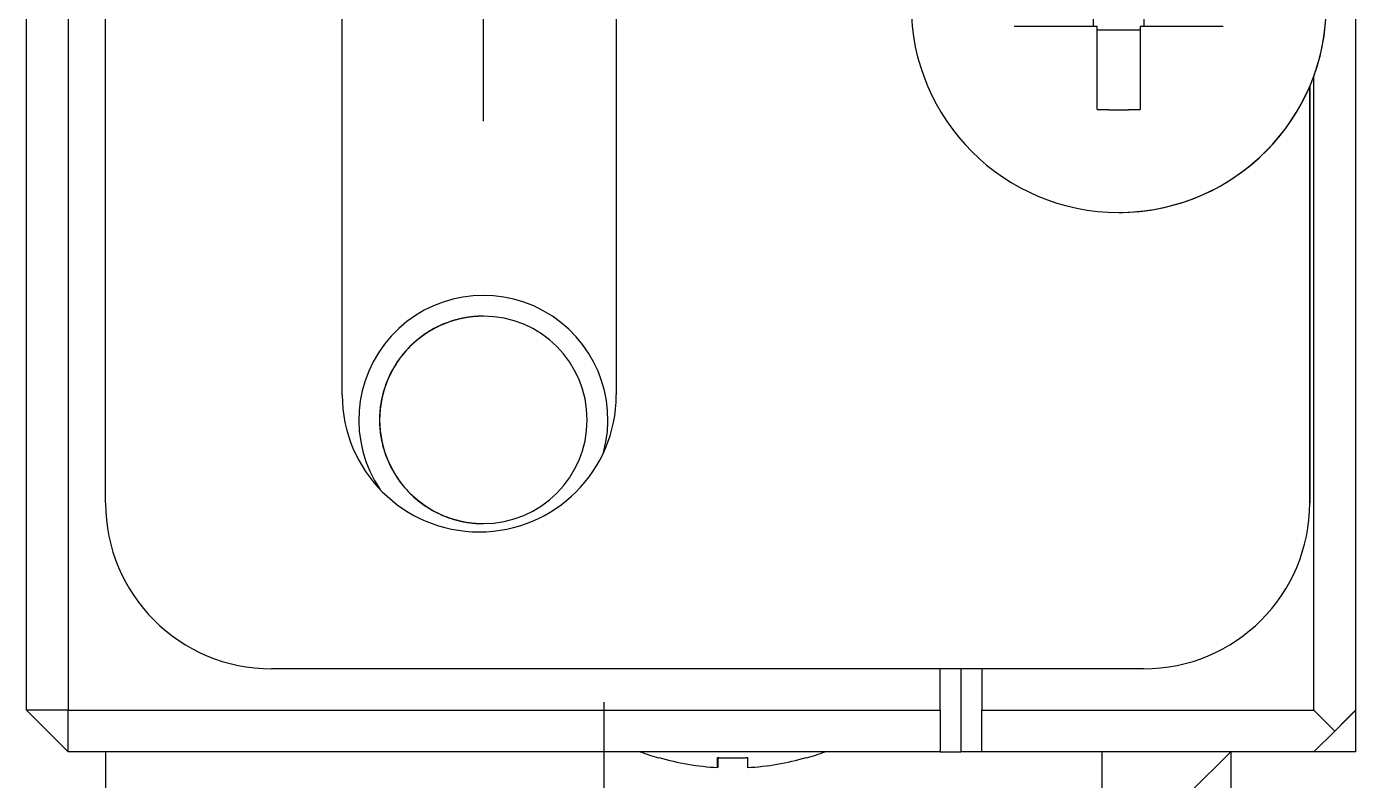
# Model space of a CAD drawing. Extents: x 81 to 317, y 60 to 277.
# Drawn here: x 216.91 to 232.91, y 118.27 to 127.36 of the extents above; entities that cross this region are included whole.
import ezdxf

# ---------------------------------------------------------------- set-up
doc = ezdxf.new("R2010")
doc.units = 0
doc.linetypes.add('CENTER', pattern=[2, 1.25, -0.25, 0.25, -0.25])
doc.layers.get('0').update_dxf_attribs({"linetype": 'CONTINUOUS'})
doc.layers.add('CENTER', color=1, linetype='CENTER')

msp = doc.modelspace()

# ---------------------------------------------------------------- linework, layer by layer
at = {"color": 7, "linetype": 'CONTINUOUS'}
for p, q in [((216.909, 119.116), (216.909, 158.116)), ((232.909, 157.616), (232.909, 118.616)), ((217.409, 132.57), (217.409, 119.116)), ((217.859, 121.616), (217.859, 130.542)), ((220.709, 122.916), (220.709, 127.914)), ((220.709, 122.916), (220.709, 127.914)), ((224.009, 127.879), (224.009, 122.916)), ((229.757, 127.356), (229.757, 127.876)), ((230.36, 127.876), (230.36, 127.356)), ((229.799, 127.356), (228.8, 127.356)), ((229.799, 127.314), (229.799, 127.356)), ((229.799, 126.357), (229.799, 127.356)), ((230.319, 127.314), (229.799, 127.314)), ((229.799, 126.357), (229.799, 127.314)), ((231.317, 127.356), (230.319, 127.356)), ((230.319, 127.356), (230.319, 126.357)), ((232.409, 119.116), (232.409, 126.763)), ((232.359, 121.616), (232.359, 126.636)), ((232.359, 126.636), (232.359, 121.616)), ((230.359, 119.616), (219.859, 119.616)), ((227.909, 119.116), (227.909, 119.616)), ((228.159, 119.616), (228.159, 118.616)), ((228.409, 119.616), (228.409, 119.116)), ((217.409, 118.616), (216.909, 119.116)), ((217.409, 119.116), (216.909, 119.116)), ((217.409, 119.116), (227.909, 119.116)), ((217.409, 118.616), (217.409, 119.116)), ((227.909, 119.116), (227.909, 118.616)), ((228.409, 119.116), (232.409, 119.116)), ((228.409, 118.616), (228.409, 119.116)), ((232.409, 119.116), (232.659, 118.866)), ((232.559, 118.766), (232.909, 119.116)), ((232.909, 119.115), (232.559, 118.766)), ((232.659, 118.866), (232.909, 119.116)), ((232.909, 119.115), (232.66, 118.866)), ((232.659, 118.866), (232.409, 118.616)), ((232.41, 118.616), (232.66, 118.866)), ((232.559, 118.766), (232.559, 118.766)), ((232.559, 118.766), (232.559, 118.766)), ((221.209, 118.616), (217.409, 118.616)), ((217.86, 118.616), (217.86, 112.416)), ((227.909, 118.616), (221.209, 118.616)), ((221.209, 118.616), (221.209, 118.616)), ((227.91, 118.616), (228.159, 118.616)), ((228.409, 118.616), (228.159, 118.616)), ((231.209, 118.616), (228.409, 118.616)), ((229.86, 112.416), (229.86, 118.616)), ((230.909, 118.116), (231.409, 118.616)), ((231.409, 118.616), (231.209, 118.616)), ((231.209, 118.616), (231.209, 118.616)), ((231.409, 118.616), (231.409, 84.616)), ((232.909, 118.616), (231.409, 118.616)), ((224.523, 118.546), (224.52, 118.542)), ((224.52, 118.542), (224.523, 118.546)), ((224.523, 118.546), (224.52, 118.542)), ((224.52, 118.542), (224.523, 118.546)), ((224.523, 118.546), (224.521, 118.542)), ((224.521, 118.542), (224.523, 118.546)), ((224.523, 118.546), (224.521, 118.542)), ((224.521, 118.542), (224.523, 118.546)), ((225.229, 118.426), (225.229, 118.546)), ((225.229, 118.426), (225.229, 118.546)), ((225.229, 118.426), (225.229, 118.546)), ((225.229, 118.426), (225.229, 118.546)), ((225.229, 118.546), (225.229, 118.426)), ((225.229, 118.426), (225.229, 118.546)), ((225.229, 118.546), (225.229, 118.426)), ((225.229, 118.426), (225.229, 118.546)), ((225.229, 118.546), (225.229, 118.426)), ((225.23, 118.426), (225.23, 118.546)), ((225.23, 118.426), (225.23, 118.546)), ((225.23, 118.546), (225.23, 118.426)), ((225.589, 118.546), (225.589, 118.426)), ((226.295, 118.546), (226.298, 118.542))]:
    msp.add_line(p, q, dxfattribs=at)
for points in [[(229.799, 126.357, 0), (229.803, 126.357, 0), (229.807, 126.357, 0), (229.811, 126.357, 0), (229.815, 126.357, 0), (229.819, 126.357, 0), (229.823, 126.357, 0), (229.827, 126.356, 0), (229.831, 126.356, 0), (229.835, 126.356, 0), (229.839, 126.356, 0), (229.843, 126.356, 0), (229.848, 126.356, 0), (229.852, 126.356, 0), (229.856, 126.356, 0), (229.86, 126.356, 0), (229.864, 126.356, 0), (229.868, 126.356, 0), (229.872, 126.356, 0), (229.876, 126.355, 0), (229.88, 126.355, 0), (229.884, 126.355, 0), (229.888, 126.355, 0), (229.892, 126.355, 0), (229.896, 126.355, 0), (229.9, 126.355, 0), (229.904, 126.355, 0), (229.908, 126.355, 0), (229.913, 126.355, 0), (229.917, 126.355, 0), (229.921, 126.355, 0), (229.925, 126.355, 0), (229.929, 126.355, 0), (229.933, 126.355, 0), (229.937, 126.355, 0), (229.941, 126.354, 0), (229.945, 126.354, 0), (229.949, 126.354, 0), (229.953, 126.354, 0), (229.957, 126.354, 0), (229.961, 126.354, 0), (229.965, 126.354, 0), (229.969, 126.354, 0), (229.973, 126.354, 0), (229.978, 126.354, 0), (229.982, 126.354, 0), (229.986, 126.354, 0), (229.99, 126.354, 0), (229.994, 126.354, 0), (229.998, 126.354, 0), (230.002, 126.354, 0), (230.006, 126.354, 0), (230.01, 126.354, 0), (230.014, 126.354, 0), (230.018, 126.354, 0), (230.022, 126.354, 0), (230.026, 126.354, 0), (230.03, 126.354, 0), (230.034, 126.354, 0), (230.038, 126.354, 0), (230.043, 126.354, 0), (230.047, 126.354, 0), (230.051, 126.354, 0), (230.055, 126.354, 0), (230.059, 126.354, 0), (230.063, 126.354, 0), (230.067, 126.354, 0), (230.071, 126.354, 0), (230.075, 126.354, 0), (230.079, 126.354, 0), (230.083, 126.354, 0), (230.087, 126.354, 0), (230.091, 126.354, 0), (230.095, 126.354, 0), (230.099, 126.354, 0), (230.104, 126.354, 0), (230.108, 126.354, 0), (230.112, 126.354, 0), (230.116, 126.354, 0), (230.12, 126.354, 0), (230.124, 126.354, 0), (230.128, 126.354, 0), (230.132, 126.354, 0), (230.136, 126.354, 0), (230.14, 126.354, 0), (230.144, 126.354, 0), (230.148, 126.354, 0), (230.152, 126.354, 0), (230.156, 126.354, 0), (230.16, 126.354, 0), (230.164, 126.354, 0), (230.169, 126.354, 0), (230.173, 126.354, 0), (230.177, 126.354, 0), (230.181, 126.355, 0), (230.185, 126.355, 0), (230.189, 126.355, 0), (230.193, 126.355, 0), (230.197, 126.355, 0), (230.201, 126.355, 0), (230.205, 126.355, 0), (230.209, 126.355, 0), (230.213, 126.355, 0), (230.217, 126.355, 0), (230.221, 126.355, 0), (230.225, 126.355, 0), (230.23, 126.355, 0), (230.234, 126.355, 0), (230.238, 126.355, 0), (230.242, 126.355, 0), (230.246, 126.356, 0), (230.25, 126.356, 0), (230.254, 126.356, 0), (230.258, 126.356, 0), (230.262, 126.356, 0), (230.266, 126.356, 0), (230.27, 126.356, 0), (230.274, 126.356, 0), (230.278, 126.356, 0), (230.282, 126.356, 0), (230.286, 126.356, 0), (230.29, 126.356, 0), (230.294, 126.357, 0), (230.299, 126.357, 0), (230.303, 126.357, 0), (230.307, 126.357, 0), (230.311, 126.357, 0), (230.315, 126.357, 0), (230.319, 126.357, 0)], [(222.409, 123.866, 0), (222.378, 123.865, 0), (222.348, 123.864, 0), (222.317, 123.862, 0), (222.286, 123.86, 0), (222.256, 123.856, 0), (222.226, 123.852, 0), (222.195, 123.847, 0), (222.165, 123.842, 0), (222.135, 123.835, 0), (222.105, 123.828, 0), (222.076, 123.82, 0), (222.046, 123.812, 0), (222.017, 123.803, 0), (221.988, 123.793, 0), (221.959, 123.782, 0), (221.931, 123.771, 0), (221.902, 123.758, 0), (221.874, 123.746, 0), (221.847, 123.732, 0), (221.82, 123.718, 0), (221.793, 123.703, 0), (221.766, 123.688, 0), (221.74, 123.672, 0), (221.714, 123.655, 0), (221.689, 123.638, 0), (221.664, 123.62, 0), (221.64, 123.601, 0), (221.616, 123.582, 0), (221.592, 123.562, 0), (221.569, 123.542, 0), (221.547, 123.521, 0), (221.525, 123.5, 0), (221.504, 123.478, 0), (221.483, 123.455, 0), (221.462, 123.432, 0), (221.443, 123.409, 0), (221.423, 123.385, 0), (221.405, 123.36, 0), (221.387, 123.335, 0), (221.37, 123.31, 0), (221.353, 123.284, 0), (221.337, 123.258, 0), (221.321, 123.232, 0), (221.307, 123.205, 0), (221.292, 123.178, 0), (221.279, 123.15, 0), (221.266, 123.122, 0), (221.254, 123.094, 0), (221.243, 123.066, 0), (221.232, 123.037, 0), (221.222, 123.008, 0), (221.213, 122.979, 0), (221.204, 122.949, 0), (221.196, 122.919, 0), (221.189, 122.89, 0), (221.183, 122.86, 0), (221.177, 122.829, 0), (221.172, 122.799, 0), (221.168, 122.769, 0), (221.165, 122.738, 0), (221.162, 122.708, 0), (221.16, 122.677, 0), (221.159, 122.646, 0), (221.159, 122.616, 0), (221.159, 122.585, 0), (221.16, 122.554, 0), (221.162, 122.524, 0), (221.165, 122.493, 0), (221.168, 122.463, 0), (221.172, 122.432, 0), (221.177, 122.402, 0), (221.183, 122.372, 0), (221.189, 122.342, 0), (221.196, 122.312, 0), (221.204, 122.282, 0), (221.213, 122.253, 0), (221.222, 122.224, 0), (221.232, 122.195, 0), (221.243, 122.166, 0), (221.254, 122.137, 0), (221.266, 122.109, 0), (221.279, 122.081, 0), (221.292, 122.054, 0), (221.307, 122.026, 0), (221.321, 122, 0), (221.337, 121.973, 0), (221.353, 121.947, 0), (221.37, 121.921, 0), (221.387, 121.896, 0), (221.405, 121.871, 0), (221.423, 121.847, 0), (221.443, 121.823, 0), (221.462, 121.799, 0), (221.483, 121.776, 0), (221.504, 121.754, 0), (221.525, 121.732, 0), (221.547, 121.71, 0), (221.569, 121.69, 0), (221.592, 121.669, 0), (221.616, 121.649, 0), (221.64, 121.63, 0), (221.664, 121.612, 0), (221.689, 121.594, 0), (221.714, 121.576, 0), (221.74, 121.56, 0), (221.766, 121.544, 0), (221.793, 121.528, 0), (221.82, 121.513, 0), (221.847, 121.499, 0), (221.874, 121.486, 0), (221.902, 121.473, 0), (221.931, 121.461, 0), (221.959, 121.449, 0), (221.988, 121.439, 0), (222.017, 121.429, 0), (222.046, 121.42, 0), (222.076, 121.411, 0), (222.105, 121.403, 0), (222.135, 121.396, 0), (222.165, 121.39, 0), (222.195, 121.384, 0), (222.226, 121.379, 0), (222.256, 121.375, 0), (222.286, 121.372, 0), (222.317, 121.369, 0), (222.348, 121.367, 0), (222.378, 121.366, 0), (222.409, 121.366, 0)], [(222.409, 123.866, 0), (222.398, 123.866, 0), (222.387, 123.866, 0), (222.376, 123.865, 0), (222.365, 123.865, 0), (222.354, 123.865, 0), (222.343, 123.864, 0), (222.333, 123.863, 0), (222.322, 123.863, 0), (222.311, 123.862, 0), (222.3, 123.861, 0), (222.289, 123.86, 0), (222.278, 123.859, 0), (222.267, 123.858, 0), (222.257, 123.856, 0), (222.246, 123.855, 0), (222.235, 123.854, 0), (222.224, 123.852, 0), (222.213, 123.85, 0), (222.203, 123.849, 0), (222.192, 123.847, 0), (222.181, 123.845, 0), (222.17, 123.843, 0), (222.16, 123.841, 0), (222.149, 123.838, 0), (222.138, 123.836, 0), (222.128, 123.834, 0), (222.117, 123.831, 0), (222.106, 123.829, 0), (222.096, 123.826, 0), (222.085, 123.823, 0), (222.075, 123.82, 0), (222.064, 123.817, 0), (222.054, 123.814, 0), (222.043, 123.811, 0), (222.033, 123.808, 0), (222.022, 123.804, 0), (222.012, 123.801, 0), (222.002, 123.798, 0), (221.991, 123.794, 0), (221.981, 123.79, 0), (221.971, 123.786, 0), (221.961, 123.783, 0), (221.951, 123.779, 0), (221.94, 123.775, 0), (221.93, 123.77, 0), (221.92, 123.766, 0), (221.91, 123.762, 0), (221.9, 123.758, 0), (221.89, 123.753, 0), (221.88, 123.748, 0), (221.871, 123.744, 0), (221.861, 123.739, 0), (221.851, 123.734, 0), (221.841, 123.729, 0), (221.831, 123.724, 0), (221.822, 123.719, 0), (221.812, 123.714, 0), (221.803, 123.709, 0), (221.793, 123.703, 0), (221.784, 123.698, 0), (221.774, 123.693, 0), (221.765, 123.687, 0), (221.755, 123.681, 0), (221.746, 123.676, 0), (221.737, 123.67, 0), (221.728, 123.664, 0), (221.719, 123.658, 0), (221.71, 123.652, 0), (221.701, 123.646, 0), (221.692, 123.639, 0), (221.683, 123.633, 0), (221.674, 123.627, 0), (221.665, 123.62, 0), (221.656, 123.614, 0), (221.648, 123.607, 0), (221.639, 123.6, 0), (221.63, 123.594, 0), (221.622, 123.587, 0), (221.613, 123.58, 0), (221.605, 123.573, 0), (221.597, 123.566, 0), (221.588, 123.559, 0), (221.58, 123.552, 0), (221.572, 123.544, 0), (221.564, 123.537, 0), (221.556, 123.53, 0), (221.548, 123.522, 0), (221.54, 123.515, 0), (221.532, 123.507, 0), (221.525, 123.499, 0), (221.517, 123.491, 0), (221.509, 123.484, 0), (221.502, 123.476, 0), (221.494, 123.468, 0), (221.487, 123.46, 0), (221.48, 123.452, 0), (221.472, 123.444, 0), (221.465, 123.435, 0), (221.458, 123.427, 0), (221.451, 123.419, 0), (221.444, 123.41, 0), (221.437, 123.402, 0), (221.43, 123.393, 0), (221.424, 123.385, 0), (221.417, 123.376, 0), (221.41, 123.367, 0), (221.404, 123.359, 0), (221.397, 123.35, 0), (221.391, 123.341, 0), (221.385, 123.332, 0), (221.378, 123.323, 0), (221.372, 123.314, 0), (221.366, 123.305, 0), (221.36, 123.296, 0), (221.354, 123.287, 0), (221.349, 123.277, 0), (221.343, 123.268, 0), (221.337, 123.259, 0), (221.332, 123.249, 0), (221.326, 123.24, 0), (221.321, 123.231, 0), (221.315, 123.221, 0), (221.31, 123.211, 0), (221.305, 123.202, 0), (221.3, 123.192, 0), (221.295, 123.182, 0), (221.29, 123.173, 0), (221.285, 123.163, 0)], [(221.285, 123.163, 0), (221.281, 123.155, 0), (221.277, 123.147, 0), (221.274, 123.139, 0), (221.27, 123.131, 0), (221.266, 123.123, 0), (221.263, 123.115, 0), (221.259, 123.107, 0), (221.256, 123.098, 0), (221.253, 123.09, 0), (221.249, 123.082, 0), (221.246, 123.074, 0), (221.243, 123.066, 0), (221.24, 123.057, 0), (221.236, 123.049, 0), (221.233, 123.041, 0), (221.23, 123.032, 0), (221.228, 123.024, 0), (221.225, 123.016, 0), (221.222, 123.007, 0), (221.219, 122.999, 0), (221.216, 122.99, 0), (221.214, 122.982, 0), (221.211, 122.974, 0), (221.209, 122.965, 0), (221.206, 122.957, 0), (221.204, 122.948, 0), (221.202, 122.939, 0), (221.199, 122.931, 0), (221.197, 122.922, 0), (221.195, 122.914, 0), (221.193, 122.905, 0), (221.191, 122.897, 0), (221.189, 122.888, 0), (221.187, 122.879, 0), (221.185, 122.871, 0), (221.183, 122.862, 0), (221.182, 122.853, 0), (221.18, 122.845, 0), (221.178, 122.836, 0), (221.177, 122.827, 0), (221.176, 122.818, 0), (221.174, 122.81, 0), (221.173, 122.801, 0), (221.171, 122.792, 0), (221.17, 122.783, 0), (221.169, 122.775, 0), (221.168, 122.766, 0), (221.167, 122.757, 0), (221.166, 122.748, 0), (221.165, 122.739, 0), (221.164, 122.731, 0), (221.163, 122.722, 0), (221.163, 122.713, 0), (221.162, 122.704, 0), (221.162, 122.695, 0), (221.161, 122.686, 0), (221.16, 122.678, 0), (221.16, 122.669, 0), (221.16, 122.66, 0), (221.159, 122.651, 0), (221.159, 122.642, 0), (221.159, 122.633, 0), (221.159, 122.625, 0), (221.159, 122.616, 0), (221.159, 122.607, 0), (221.159, 122.598, 0), (221.159, 122.589, 0), (221.159, 122.58, 0), (221.16, 122.571, 0), (221.16, 122.563, 0), (221.16, 122.554, 0), (221.161, 122.545, 0), (221.162, 122.536, 0), (221.162, 122.527, 0), (221.163, 122.518, 0), (221.163, 122.51, 0), (221.164, 122.501, 0), (221.165, 122.492, 0), (221.166, 122.483, 0), (221.167, 122.474, 0), (221.168, 122.466, 0), (221.169, 122.457, 0), (221.17, 122.448, 0), (221.171, 122.439, 0), (221.173, 122.431, 0), (221.174, 122.422, 0), (221.176, 122.413, 0), (221.177, 122.404, 0), (221.178, 122.396, 0), (221.18, 122.387, 0), (221.182, 122.378, 0), (221.183, 122.37, 0), (221.185, 122.361, 0), (221.187, 122.352, 0), (221.189, 122.344, 0), (221.191, 122.335, 0), (221.193, 122.326, 0), (221.195, 122.318, 0), (221.197, 122.309, 0), (221.199, 122.301, 0), (221.202, 122.292, 0), (221.204, 122.283, 0), (221.206, 122.275, 0), (221.209, 122.266, 0), (221.211, 122.258, 0), (221.214, 122.249, 0), (221.216, 122.241, 0), (221.219, 122.233, 0), (221.222, 122.224, 0), (221.225, 122.216, 0), (221.228, 122.207, 0), (221.23, 122.199, 0), (221.233, 122.191, 0), (221.236, 122.182, 0), (221.24, 122.174, 0), (221.243, 122.166, 0), (221.246, 122.158, 0), (221.249, 122.149, 0), (221.253, 122.141, 0), (221.256, 122.133, 0), (221.259, 122.125, 0), (221.263, 122.117, 0), (221.266, 122.109, 0), (221.27, 122.101, 0), (221.274, 122.092, 0), (221.277, 122.084, 0), (221.281, 122.076, 0), (221.285, 122.068, 0)], [(221.285, 122.068, 0), (221.29, 122.059, 0), (221.295, 122.049, 0), (221.3, 122.039, 0), (221.305, 122.03, 0), (221.31, 122.02, 0), (221.315, 122.01, 0), (221.321, 122.001, 0), (221.326, 121.991, 0), (221.332, 121.982, 0), (221.337, 121.973, 0), (221.343, 121.963, 0), (221.349, 121.954, 0), (221.354, 121.945, 0), (221.36, 121.936, 0), (221.366, 121.926, 0), (221.372, 121.917, 0), (221.378, 121.908, 0), (221.385, 121.899, 0), (221.391, 121.89, 0), (221.397, 121.882, 0), (221.404, 121.873, 0), (221.41, 121.864, 0), (221.417, 121.855, 0), (221.424, 121.847, 0), (221.43, 121.838, 0), (221.437, 121.83, 0), (221.444, 121.821, 0), (221.451, 121.813, 0), (221.458, 121.804, 0), (221.465, 121.796, 0), (221.472, 121.788, 0), (221.48, 121.78, 0), (221.487, 121.772, 0), (221.494, 121.764, 0), (221.502, 121.756, 0), (221.509, 121.748, 0), (221.517, 121.74, 0), (221.525, 121.732, 0), (221.532, 121.725, 0), (221.54, 121.717, 0), (221.548, 121.709, 0), (221.556, 121.702, 0), (221.564, 121.694, 0), (221.572, 121.687, 0), (221.58, 121.68, 0), (221.588, 121.673, 0), (221.597, 121.666, 0), (221.605, 121.658, 0), (221.613, 121.652, 0), (221.622, 121.645, 0), (221.63, 121.638, 0), (221.639, 121.631, 0), (221.648, 121.624, 0), (221.656, 121.618, 0), (221.665, 121.611, 0), (221.674, 121.605, 0), (221.683, 121.598, 0), (221.692, 121.592, 0), (221.701, 121.586, 0), (221.71, 121.58, 0), (221.719, 121.574, 0), (221.728, 121.568, 0), (221.737, 121.562, 0), (221.746, 121.556, 0), (221.755, 121.55, 0), (221.765, 121.544, 0), (221.774, 121.539, 0), (221.784, 121.533, 0), (221.793, 121.528, 0), (221.803, 121.523, 0), (221.812, 121.517, 0), (221.822, 121.512, 0), (221.831, 121.507, 0), (221.841, 121.502, 0), (221.851, 121.497, 0), (221.861, 121.492, 0), (221.871, 121.488, 0), (221.88, 121.483, 0), (221.89, 121.478, 0), (221.9, 121.474, 0), (221.91, 121.47, 0), (221.92, 121.465, 0), (221.93, 121.461, 0), (221.94, 121.457, 0), (221.951, 121.453, 0), (221.961, 121.449, 0), (221.971, 121.445, 0), (221.981, 121.441, 0), (221.991, 121.437, 0), (222.002, 121.434, 0), (222.012, 121.43, 0), (222.022, 121.427, 0), (222.033, 121.424, 0), (222.043, 121.42, 0), (222.054, 121.417, 0), (222.064, 121.414, 0), (222.075, 121.411, 0), (222.085, 121.408, 0), (222.096, 121.406, 0), (222.106, 121.403, 0), (222.117, 121.4, 0), (222.128, 121.398, 0), (222.138, 121.395, 0), (222.149, 121.393, 0), (222.16, 121.391, 0), (222.17, 121.389, 0), (222.181, 121.387, 0), (222.192, 121.385, 0), (222.203, 121.383, 0), (222.213, 121.381, 0), (222.224, 121.379, 0), (222.235, 121.378, 0), (222.246, 121.376, 0), (222.257, 121.375, 0), (222.267, 121.374, 0), (222.278, 121.373, 0), (222.289, 121.371, 0), (222.3, 121.37, 0), (222.311, 121.37, 0), (222.322, 121.369, 0), (222.333, 121.368, 0), (222.343, 121.367, 0), (222.354, 121.367, 0), (222.365, 121.366, 0), (222.376, 121.366, 0), (222.387, 121.366, 0), (222.398, 121.366, 0), (222.409, 121.366, 0)], [(225.229, 118.546, 0), (225.232, 118.546, 0), (225.235, 118.546, 0), (225.237, 118.546, 0), (225.24, 118.546, 0), (225.243, 118.545, 0), (225.246, 118.545, 0), (225.249, 118.545, 0), (225.251, 118.545, 0), (225.254, 118.545, 0), (225.257, 118.545, 0), (225.26, 118.545, 0), (225.263, 118.545, 0), (225.265, 118.545, 0), (225.268, 118.544, 0), (225.271, 118.544, 0), (225.274, 118.544, 0), (225.277, 118.544, 0), (225.28, 118.544, 0), (225.282, 118.544, 0), (225.285, 118.544, 0), (225.288, 118.544, 0), (225.291, 118.544, 0), (225.294, 118.543, 0), (225.296, 118.543, 0), (225.299, 118.543, 0), (225.302, 118.543, 0), (225.305, 118.543, 0), (225.308, 118.543, 0), (225.31, 118.543, 0), (225.313, 118.543, 0), (225.316, 118.543, 0), (225.319, 118.543, 0), (225.322, 118.543, 0), (225.325, 118.543, 0), (225.327, 118.543, 0), (225.33, 118.542, 0), (225.333, 118.542, 0), (225.336, 118.542, 0), (225.339, 118.542, 0), (225.341, 118.542, 0), (225.344, 118.542, 0), (225.347, 118.542, 0), (225.35, 118.542, 0), (225.353, 118.542, 0), (225.355, 118.542, 0), (225.358, 118.542, 0), (225.361, 118.542, 0), (225.364, 118.542, 0), (225.367, 118.542, 0), (225.37, 118.542, 0), (225.372, 118.542, 0), (225.375, 118.542, 0), (225.378, 118.542, 0), (225.381, 118.542, 0), (225.384, 118.542, 0), (225.386, 118.542, 0), (225.389, 118.542, 0), (225.392, 118.542, 0), (225.395, 118.542, 0), (225.398, 118.542, 0), (225.4, 118.542, 0), (225.403, 118.542, 0), (225.406, 118.542, 0), (225.409, 118.542, 0), (225.412, 118.542, 0), (225.415, 118.542, 0), (225.417, 118.542, 0), (225.42, 118.542, 0), (225.423, 118.542, 0), (225.426, 118.542, 0), (225.429, 118.542, 0), (225.431, 118.542, 0), (225.434, 118.542, 0), (225.437, 118.542, 0), (225.44, 118.542, 0), (225.443, 118.542, 0), (225.446, 118.542, 0), (225.448, 118.542, 0), (225.451, 118.542, 0), (225.454, 118.542, 0), (225.457, 118.542, 0), (225.46, 118.542, 0), (225.462, 118.542, 0), (225.465, 118.542, 0), (225.468, 118.542, 0), (225.471, 118.542, 0), (225.474, 118.542, 0), (225.476, 118.542, 0), (225.479, 118.542, 0), (225.482, 118.542, 0), (225.485, 118.542, 0), (225.488, 118.542, 0), (225.491, 118.543, 0), (225.493, 118.543, 0), (225.496, 118.543, 0), (225.499, 118.543, 0), (225.502, 118.543, 0), (225.505, 118.543, 0), (225.507, 118.543, 0), (225.51, 118.543, 0), (225.513, 118.543, 0), (225.516, 118.543, 0), (225.519, 118.543, 0), (225.521, 118.543, 0), (225.524, 118.543, 0), (225.527, 118.544, 0), (225.53, 118.544, 0), (225.533, 118.544, 0), (225.536, 118.544, 0), (225.538, 118.544, 0), (225.541, 118.544, 0), (225.544, 118.544, 0), (225.547, 118.544, 0), (225.55, 118.544, 0), (225.552, 118.545, 0), (225.555, 118.545, 0), (225.558, 118.545, 0), (225.561, 118.545, 0), (225.564, 118.545, 0), (225.566, 118.545, 0), (225.569, 118.545, 0), (225.572, 118.545, 0), (225.575, 118.545, 0), (225.578, 118.546, 0), (225.58, 118.546, 0), (225.583, 118.546, 0), (225.586, 118.546, 0), (225.589, 118.546, 0)]]:
    msp.add_polyline3d(points, dxfattribs=at)
for centre, radius, start, end in [((230.059, 127.616), 2.5, 90, 270), ((230.059, 127.616), 2.5, 270, 0), ((230.059, 127.616), 2.5, 271.1474, 0), ((230.059, 127.616), 2.5, 270, 271.1474), ((222.409, 122.616), 1.25, 90, 270), ((222.409, 122.616), 1.25, 270, 90), ((222.359, 122.916), 1.65, 180, 270), ((222.359, 122.916), 1.65, 180, 270), ((222.359, 122.916), 1.65, 270, 0), ((219.859, 121.616), 2, 180, 270), ((230.359, 121.616), 2, 270, 0), ((230.359, 121.616), 2, 270, 0), ((225.409, 121.616), 3.2, 249.6359, 253.8775), ((225.409, 121.616), 3.2, 286.1225, 290.3641), ((225.409, 121.616), 3.195, 253.8933, 266.7703), ((225.409, 121.616), 3.195, 273.2297, 286.1067)]:
    msp.add_arc(centre, radius, start, end, dxfattribs=at)
at = {"color": 3, "linetype": 'CONTINUOUS'}
msp.add_arc((222.409, 122.616), 1.5, 344.8511, 214.0757, dxfattribs=at)
at = {"layer": 'CENTER', "color": 1, "linetype": 'CENTER'}
for p, q in [((222.409, 126.216), (222.409, 139.016)), ((223.86, 119.216), (223.86, 91.616))]:
    msp.add_line(p, q, dxfattribs=at)

doc.saveas('drawing.dxf')
